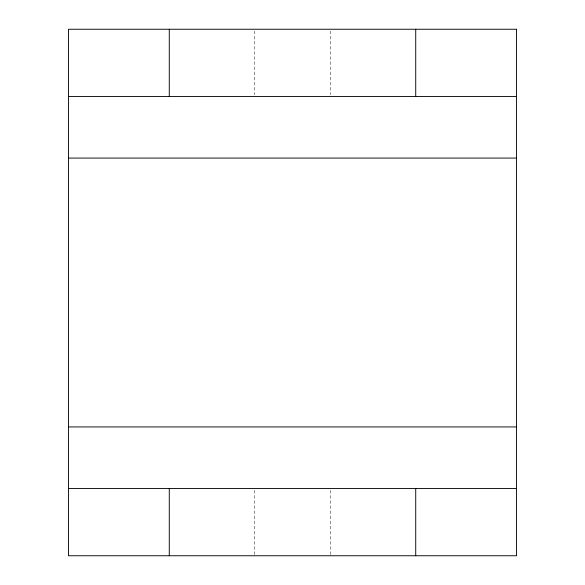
<?xml version="1.0" encoding="UTF-8"?>
<svg xmlns="http://www.w3.org/2000/svg" width="585" height="585" viewBox="0 0 585 585"><rect width="100%" height="100%" fill="white"/><g stroke="black" fill="none" stroke-linecap="round" stroke-linejoin="round"><path stroke-width="0.44" stroke-dasharray="2.92 2.19" d="M330.591 31.063L330.591 94.646M330.591 490.354L330.591 554.843M254.409 31.063L254.409 94.646M254.409 490.354L254.409 555.75"/><path stroke-width="0.88" d="M68.46 96.459L516.54 96.459M68.46 158.074L516.54 158.074M68.46 426.926L516.54 426.926M68.46 488.541L516.54 488.541M415.723 29.25L415.723 96.459M415.723 488.541L415.723 555.75M169.277 29.25L169.277 96.459M169.277 488.541L169.277 555.75M516.54 29.25L68.46 29.25L68.46 555.75L516.54 555.75L516.54 29.25"/></g></svg>
